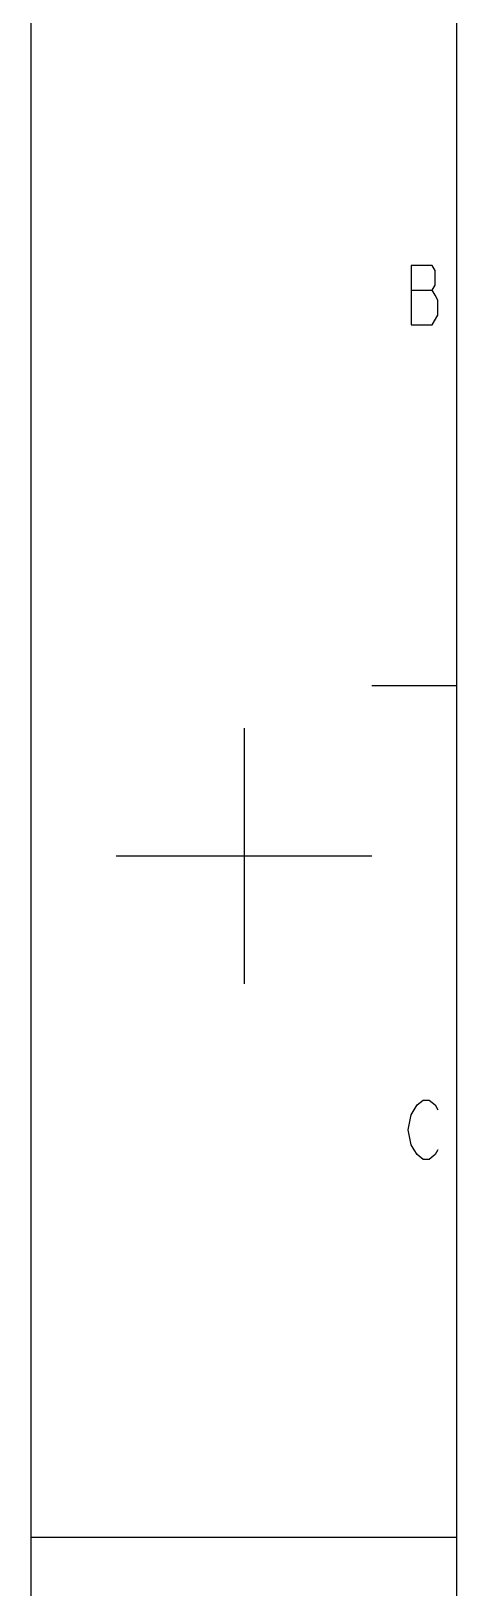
# Model space of a CAD drawing. Header units: millimetres. Extents: x 0 to 210, y 0 to 297.
# Drawn here: x 0 to 25, y 145.5 to 236.9 of the extents above; entities that cross this region are included whole.
import ezdxf

# ---------------------------------------------------------------- set-up
doc = ezdxf.new("R2010")
doc.units = ezdxf.units.MM
doc.header["$LTSCALE"] = 19.36
doc.layers.get('0').update_dxf_attribs({"linetype": 'CONTINUOUS'})

msp = doc.modelspace()

# ---------------------------------------------------------------- linework, layer by layer
at = {"color": 7}
for p, q in [((0, 0), (0, 297)), ((25, 5), (25, 292))]:
    msp.add_line(p, q, dxfattribs=at)
at = {"color": 2}
for p, q in [((0, 0), (0, 297)), ((22.316, 221.713), (23.541, 221.713)), ((20, 198.5), (25, 198.5)), ((12.5, 196), (12.5, 181)), ((5, 188.5), (20, 188.5)), ((0, 148.5), (25, 148.5))]:
    msp.add_line(p, q, dxfattribs=at)
for points in [[(23.541, 219.672), (23.891, 220.255), (23.891, 221.13), (23.716, 221.422), (23.541, 221.713), (23.716, 222.005), (23.716, 222.88), (23.541, 223.172), (22.316, 223.172)], [(22.316, 223.172), (22.316, 219.672), (23.541, 219.672)], [(23.891, 171.255), (23.716, 170.963), (23.366, 170.672), (23.016, 170.672), (22.666, 170.963), (22.491, 171.255), (22.316, 171.547), (22.141, 172.422), (22.316, 173.297), (22.491, 173.588), (22.666, 173.88), (23.016, 174.172), (23.366, 174.172), (23.716, 173.88), (23.891, 173.588)]]:
    msp.add_lwpolyline(points, dxfattribs=at)

doc.saveas('drawing.dxf')
